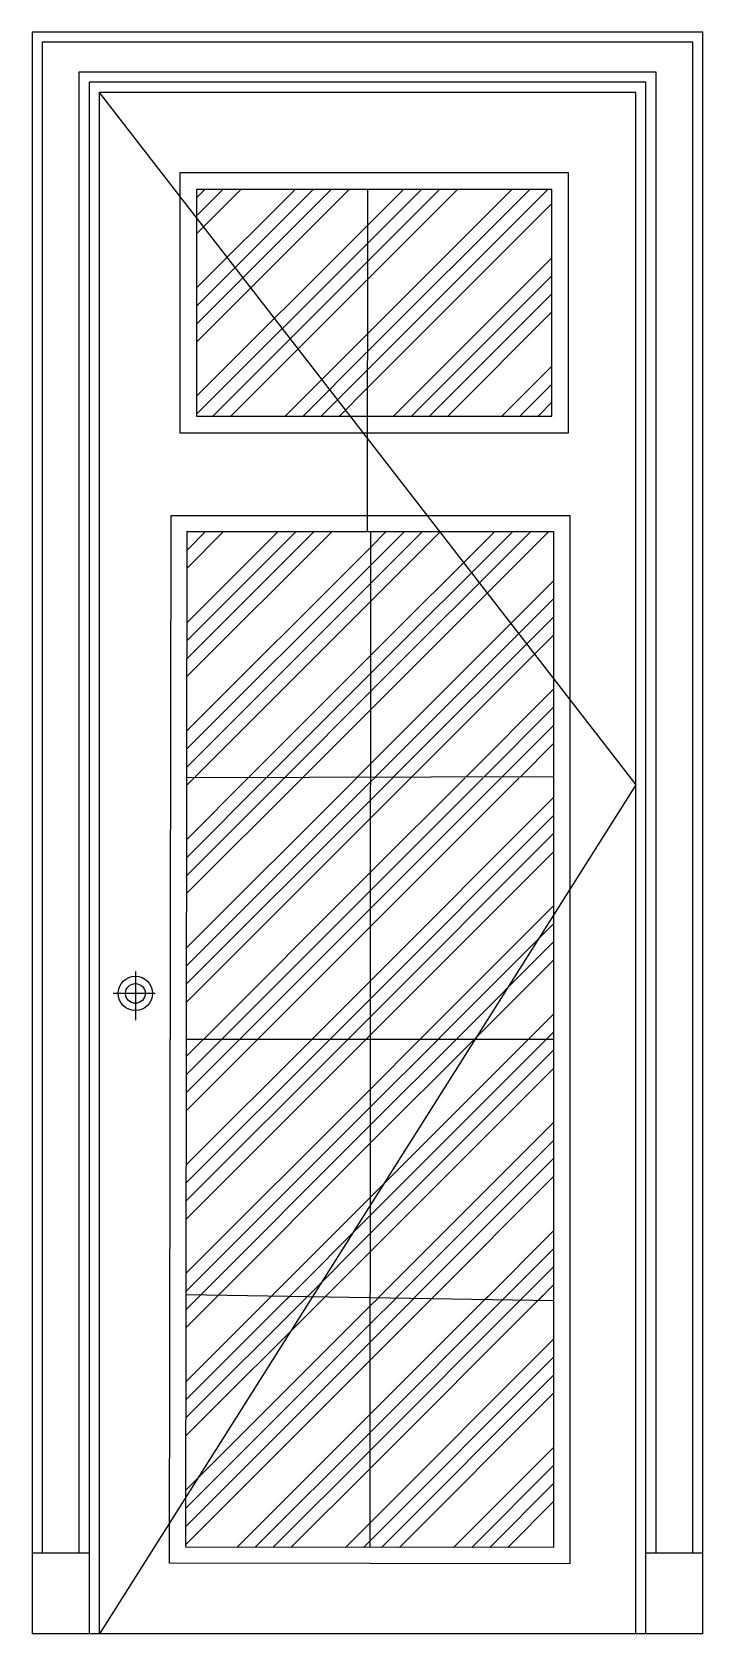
# Model space of a CAD drawing. Header units: metres. Extents: x -2278 to -1277, y 0 to 2391.
import ezdxf

# ---------------------------------------------------------------- set-up
doc = ezdxf.new("R2010")
doc.units = ezdxf.units.M
for name, color, linetype in [('2', 2, 'Continuous'), ('3', 3, 'Continuous'), ('4', 4, 'Continuous'), ('7', 7, 'Continuous'), ('BH', 3, 'Continuous'), ('DIM', 3, 'Continuous')]:
    doc.layers.add(name, color=color, linetype=linetype)

msp = doc.modelspace()

# ---------------------------------------------------------------- hatches: boundary and pattern name
at = {"layer": 'BH'}
h = msp.add_hatch(dxfattribs=at)
h.set_pattern_fill('ANSI34', scale=6)
h.paths.add_polyline_path([(-2032.45, 2126.17), (-2032.45, 2155.58), (-1868.18, 2155.58), (-1868.18, 1913.95)])
h.paths.add_polyline_path([(-2032.45, 2126.17), (-1868.18, 1913.95), (-1868.18, 1817.58), (-2032.45, 1817.58)])
h.paths.add_polyline_path([(-1868.18, 1913.95), (-1868.18, 2155.58), (-1777.44, 2155.58), (-1777.8, 1817.58), (-1793.58, 1817.58)])
h.paths.add_polyline_path([(-1868.18, 1913.95), (-1793.58, 1817.58), (-1868.18, 1817.58)])
h = msp.add_hatch(dxfattribs=at)
h.set_pattern_fill('ANSI34', scale=6)
h.paths.add_polyline_path([(-1777.8, 1817.58), (-1502.45, 1817.58), (-1502.45, 2155.58), (-1777.44, 2155.58)])
h = msp.add_hatch(dxfattribs=at)
h.set_pattern_fill('ANSI34', scale=6)
h.paths.add_polyline_path([(-1773.09, 1645.17), (-2046.42, 1645.56), (-2046.95, 1279.37), (-1773.35, 1278.36)])
h.paths.add_polyline_path([(-1499.76, 1277.35), (-1773.35, 1278.36), (-1773.64, 887.18), (-1499.76, 886.96)])
h.paths.add_polyline_path([(-1773.64, 887.18), (-2047.52, 887.4), (-2048.08, 497.62), (-1773.92, 501.62)])
h.paths.add_polyline_path([(-1499.76, 505.61), (-1773.92, 501.62), (-1774.19, 129.19), (-1499.76, 129.15)])
h = msp.add_hatch(dxfattribs=at)
h.set_pattern_fill('ANSI34', scale=6)
h.paths.add_polyline_path([(-1659.59, 1645.17), (-1773.09, 1645.17), (-1773.35, 1278.36), (-1499.76, 1278.97), (-1499.76, 1438.9)])
h.paths.add_polyline_path([(-1499.76, 1438.9), (-1499.76, 1645.17), (-1659.59, 1645.17)])
h = msp.add_hatch(dxfattribs=at)
h.set_pattern_fill('ANSI34', scale=6)
h.paths.add_polyline_path([(-2047.21, 1100.2), (-1773.48, 1100.2), (-1773.64, 887.18), (-2047.52, 887.36)])
h.paths.add_polyline_path([(-2046.95, 1277.75), (-1773.35, 1278.36), (-1773.48, 1100.2), (-2047.21, 1100.2)])
h = msp.add_hatch(dxfattribs=at)
h.set_pattern_fill('ANSI34', scale=6)
h.paths.add_polyline_path([(-1606.51, 887.07), (-1773.64, 887.18), (-1773.83, 622.07)])
h.paths.add_polyline_path([(-1773.83, 622.07), (-1773.92, 501.62), (-1499.76, 497.22), (-1499.76, 887), (-1606.51, 887.07)])
h = msp.add_hatch(dxfattribs=at)
h.set_pattern_fill('ANSI34', scale=6)
h.paths.add_polyline_path([(-1849.12, 502.82), (-2048.07, 506.01), (-2048.53, 186.99)])
h.paths.add_polyline_path([(-2048.53, 186.99), (-2048.62, 129.54), (-1774.19, 129.19), (-1773.92, 501.62), (-1849.12, 502.82)])

# ---------------------------------------------------------------- linework, layer by layer
at = {"layer": '2'}
msp.add_line((-1277.01, 0), (-2277.86, 0), dxfattribs=at)
at = {"layer": '3'}
for p, q in [((-2187.86, 2300.58), (-2187.86, 2300.58)), ((-2177.86, 2300.58), (-1377.01, 1267.05)), ((-1377.01, 2300.58), (-2177.86, 2300.58)), ((-2032.45, 2155.58), (-2032.45, 1817.58)), ((-1502.45, 2155.58), (-2032.45, 2155.58)), ((-1777.44, 2155.58), (-1777.99, 1645.17)), ((-1502.45, 1817.58), (-1502.45, 2155.58)), ((-2032.45, 1817.58), (-1502.45, 1817.58)), ((-1773.09, 1645.17), (-1774.19, 129.19)), ((-1377.01, 1267.05), (-2177.01, 0)), ((-1499.76, 1278.97), (-2046.95, 1277.75)), ((-2123.7, 988.76), (-2123.7, 916.14)), ((-2094.38, 955.82), (-2156.68, 955.82)), ((-1499.76, 887), (-2047.52, 887.36)), ((-1499.76, 497.22), (-2048.07, 506.01))]:
    msp.add_line(p, q, dxfattribs=at)
for points in [[(-2048.62, 129.54), (-2046.42, 1645.17), (-1499.76, 1645.17), (-1499.76, 888.88)], [(-1499.76, 888.88), (-1499.76, 128.83), (-2048.62, 129.54)]]:
    msp.add_lwpolyline(points, dxfattribs=at)
msp.add_circle((-2123.7, 955.82), 14.66, dxfattribs=at)
at = {"layer": '4'}
for p, q in [((-2177.86, 2300.58), (-2177.86, 0.58)), ((-1377.01, 2300.58), (-2177.86, 2300.58)), ((-1377.01, 0.58), (-1377.01, 2300.58)), ((-2057.45, 2180.58), (-2057.45, 1792.58)), ((-1477.45, 2180.58), (-2057.45, 2180.58)), ((-1477.45, 1792.58), (-1477.45, 2180.58)), ((-2057.45, 1792.58), (-1477.45, 1792.58))]:
    msp.add_line(p, q, dxfattribs=at)
for points in [[(-1277.01, 0), (-1277.01, 2390.58), (-2277.86, 2390.58), (-2277.86, 0)], [(-2072.65, 105.58), (-2070.38, 1669.17), (-1475.76, 1669.17), (-1475.76, 888.88)], [(-1475.76, 888.88), (-1475.76, 104.8), (-2072.65, 105.58)]]:
    msp.add_lwpolyline(points, dxfattribs=at)
msp.add_circle((-2123.7, 955.82), 25.62, dxfattribs=at)
at = {"layer": '7'}
for p, q in [((-2192.86, 120.58), (-2277.86, 120.58)), ((-1277.01, 120.58), (-1362.01, 120.58))]:
    msp.add_line(p, q, dxfattribs=at)
at = {"layer": 'DIM'}
for p, q in [((-2207.86, 2330.58), (-2207.86, 120.58)), ((-1347.01, 2330.58), (-2207.86, 2330.58)), ((-1347.01, 120.58), (-1347.01, 2330.58)), ((-2192.86, 2315.58), (-2192.86, 0.58)), ((-1362.01, 2315.58), (-2192.86, 2315.58)), ((-1362.01, 0.58), (-1362.01, 2315.58))]:
    msp.add_line(p, q, dxfattribs=at)
msp.add_lwpolyline([(-1292.01, 120.58), (-1292.01, 2375.58), (-2262.86, 2375.58), (-2262.86, 120.58)], dxfattribs=at)

doc.saveas('drawing.dxf')
